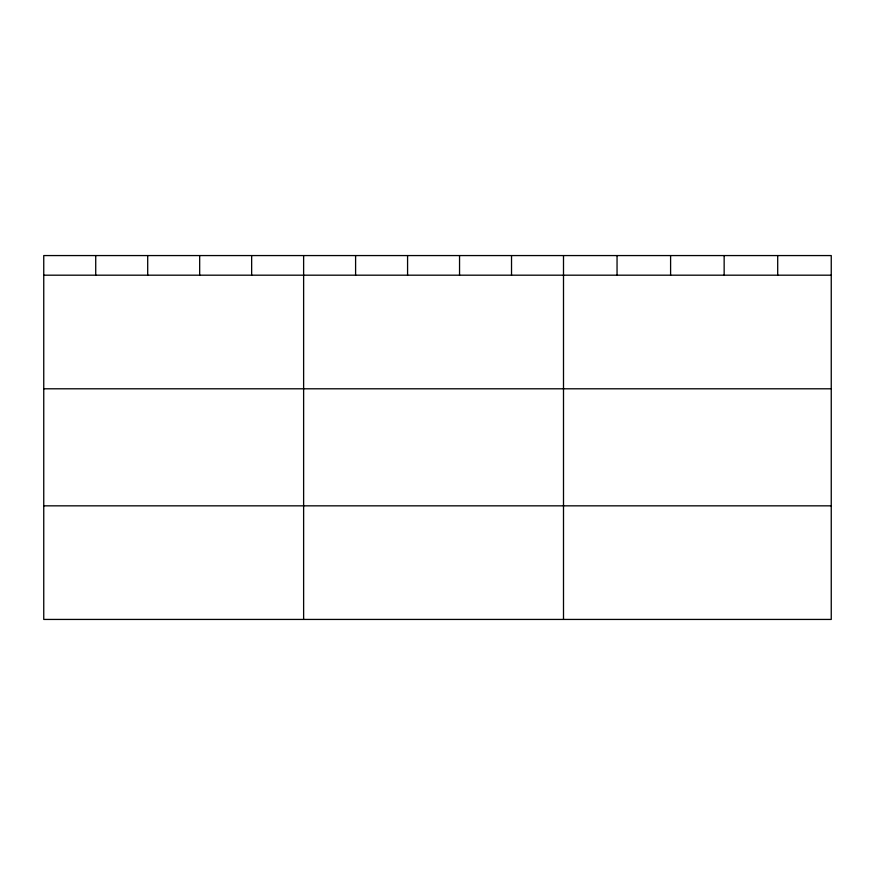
<?xml version="1.0" encoding="UTF-8"?>
<svg xmlns="http://www.w3.org/2000/svg" width="875" height="875" viewBox="0 0 875 875"><rect width="100%" height="100%" fill="white"/><g stroke="black" fill="none" stroke-linecap="round" stroke-linejoin="round"><path stroke-width="1.31" d="M831.25 388.795L831.25 255.566L43.75 255.566L43.75 619.434L831.25 619.434L831.25 388.795L43.75 388.795M43.75 275.188L831.25 275.188M43.75 505.838L831.25 505.838M777.7 255.566L777.7 275.188M724.15 255.566L724.15 275.188M670.6 255.566L670.6 275.188M617.05 255.566L617.05 275.188M563.5 255.566L563.5 619.434M511.525 255.566L511.525 275.188M459.55 255.566L459.55 275.188M407.575 255.566L407.575 275.188M355.6 255.566L355.6 275.188M303.625 255.566L303.625 619.434M251.65 255.566L251.65 275.188M199.675 255.566L199.675 275.188M147.7 255.566L147.7 275.188M95.725 255.566L95.725 275.188"/></g></svg>
